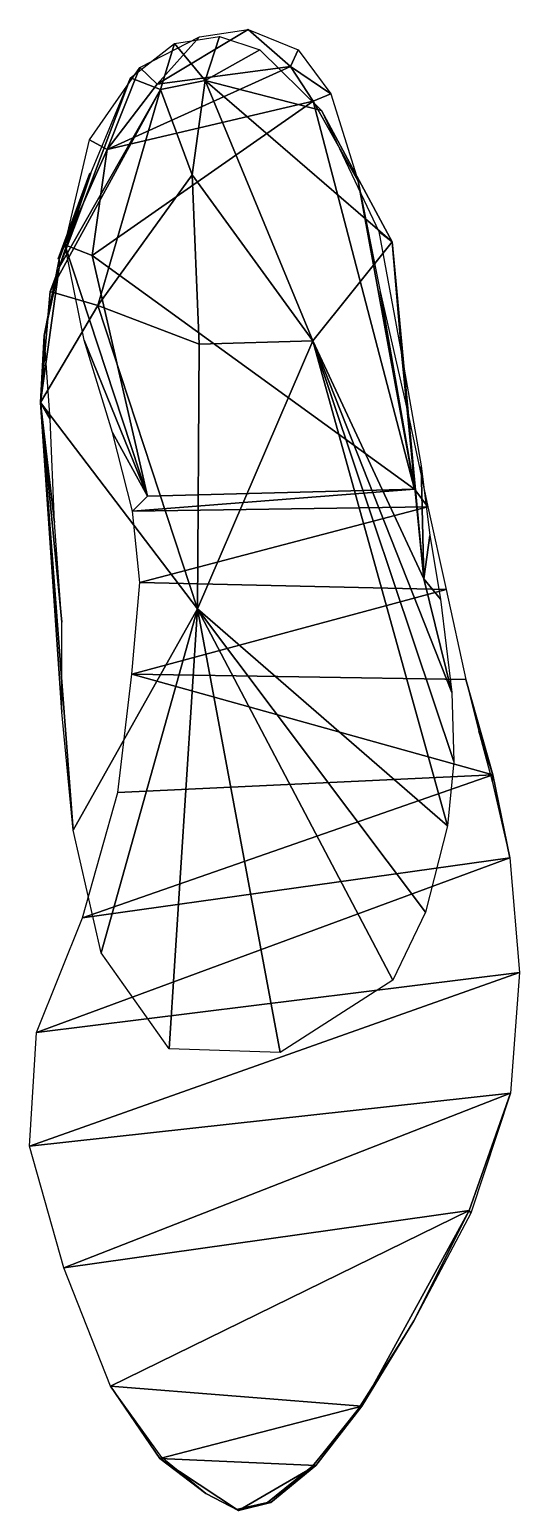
# Model space of a CAD drawing. Header units: metres. Extents: x 0.143 to 0.224, y 0.124 to 0.368.
import ezdxf

# ---------------------------------------------------------------- set-up
doc = ezdxf.new("R2010")
doc.units = ezdxf.units.M

msp = doc.modelspace()

# ---------------------------------------------------------------- linework, layer by layer
at = {"layer": 'COMPONENT40'}
for points in [[(0.179001547947307, 0.367727133373546, 0.00101452670693398), (0.164073716392894, 0.358741374925899, -0.00753639310896396), (0.171030268516918, 0.366567623237896, 0.0011594594180584)], [(0.185958354416271, 0.361640023092556, -0.00768132563084364), (0.164073716392894, 0.358741374925899, -0.00753639310896396), (0.179001547947307, 0.367727133373546, 0.00101452670693398)], [(0.187262647381206, 0.364393888429928, 0.000579730087518693), (0.185958354416271, 0.361640023092556, -0.00768132563084364), (0.179001547947307, 0.367727133373546, 0.00101452670693398)], [(0.171030268516918, 0.366567623237896, 0.0011594594180584), (0.164073716392894, 0.358741374925899, -0.00753639310896396), (0.161175068226238, 0.361495240263271, 0.00130439212918282)], [(0.185958354416271, 0.361640023092556, -0.00768132563084364), (0.187262647381206, 0.364393888429928, 0.000579730087518693), (0.192625086536785, 0.357147268013286)], [(0.155812616958995, 0.348016732792186, -0.00753639310896396), (0.152913968792339, 0.349610833648968, 0.000869594752788545), (0.161175068226238, 0.361495240263271, 0.00130439212918282)], [(0.185958354416271, 0.361640023092556, -0.00768132563084364), (0.189726438370128, 0.355987757877636, -0.00797118537575006), (0.155812616958995, 0.348016732792186, -0.00753639310896396)], [(0.185958354416271, 0.361640023092556, -0.00768132563084364), (0.155812616958995, 0.348016732792186, -0.00753639310896396), (0.164073716392894, 0.358741374925899, -0.00753639310896396)], [(0.155812616958995, 0.348016732792186, -0.00753639310896396), (0.161175068226238, 0.361495240263271, 0.00130439212918282), (0.164073716392894, 0.358741374925899, -0.00753639310896396)], [(0.189726438370128, 0.355987757877636, -0.00797118537575006), (0.185958354416271, 0.361640023092556, -0.00768132563084364), (0.192625086536785, 0.357147268013286)], [(0.189726438370128, 0.355987757877636, -0.00797118537575006), (0.153348819914241, 0.330624843792248, -0.00768132563084364), (0.155812616958995, 0.348016732792186, -0.00753639310896396)], [(0.189726438370128, 0.355987757877636, -0.00797118537575006), (0.206393420067211, 0.292218286415565, -0.0101451459053904), (0.153348819914241, 0.330624843792248, -0.00768132563084364)], [(0.189726438370128, 0.355987757877636, -0.00797118537575006), (0.192625086536785, 0.357147268013286), (0.197117847671886, 0.342799064354229, -0.000869593995809554)], [(0.206393420067211, 0.292218286415565, -0.0101451459053904), (0.189726438370128, 0.355987757877636, -0.00797118537575006), (0.197117847671886, 0.342799064354229, -0.000869593995809554)], [(0.155812616958995, 0.348016732792186, -0.00753639310896396), (0.148856064834972, 0.332363981823253, 0.000289864665269853), (0.152913968792339, 0.349610833648968, 0.000869594752788545)], [(0.153348819914241, 0.330624843792248, -0.00768132563084364), (0.148856064834972, 0.332363981823253, 0.000289864665269853), (0.155812616958995, 0.348016732792186, -0.00753639310896396)], [(0.206393420067211, 0.292218286415565, -0.0101451459053904), (0.197117847671886, 0.342799064354229, -0.000869593995809554), (0.200741148796459, 0.324682767657566, -0.0013043663918972)], [(0.162479355135341, 0.291058839960772, -0.00869583965837955), (0.152044526949306, 0.31671148519926, -0.000144931954145429), (0.148856064834972, 0.332363981823253, 0.000289864665269853)], [(0.162479355135341, 0.291058839960772, -0.00869583965837955), (0.148856064834972, 0.332363981823253, 0.000289864665269853), (0.153348819914241, 0.330624843792248, -0.00768132563084364)], [(0.153348819914241, 0.330624843792248, -0.00768132563084364), (0.206393420067211, 0.292218286415565, -0.0101451459053904), (0.162479355135341, 0.291058839960772, -0.00869583965837955)], [(0.206393420067211, 0.292218286415565, -0.0101451459053904), (0.200741148796459, 0.324682767657566, -0.0013043663918972), (0.205378934994121, 0.304247527901459, -0.00115943368077278)], [(0.162479355135341, 0.291058839960772, -0.00869583965837955), (0.156682313146968, 0.301493863163519, -0.000579729330539703), (0.152044526949306, 0.31671148519926, -0.000144931954145429)], [(0.206393420067211, 0.292218286415565, -0.0101451459053904), (0.205378934994121, 0.304247527901459, -0.00115943368077278), (0.208567403164287, 0.289319674016165, -0.00144929834604263)], [(0.162479355135341, 0.291058839960772, -0.00869583965837955), (0.160015558090587, 0.288595019638914, -0.00101450096964836), (0.156682313146968, 0.301493863163519, -0.000579729330539703)], [(0.208567403164287, 0.289319674016165, -0.00144929834604263), (0.160015558090587, 0.288595019638914, -0.00101450096964836), (0.206393420067211, 0.292218286415565, -0.0101451459053904)], [(0.206393420067211, 0.292218286415565, -0.0101451459053904), (0.160015558090587, 0.288595019638914, -0.00101450096964836), (0.162479355135341, 0.291058839960772, -0.00869583965837955)], [(0.208567403164287, 0.289319674016165, -0.00144929834604263), (0.161175068226238, 0.276855634586143, -0.0018840957224369), (0.160015558090587, 0.288595019638914, -0.00101450096964836)], [(0.208567403164287, 0.289319674016165, -0.00144929834604263), (0.211611088505168, 0.275696175925064, -0.00275368971824646), (0.161175068226238, 0.276855634586143, -0.0018840957224369)], [(0.161175068226238, 0.276855634586143, -0.0018840957224369), (0.211611088505168, 0.275696175925064, -0.00275368971824646), (0.159870775261303, 0.261782715896892, -0.00420298844277859)], [(0.211611088505168, 0.275696175925064, -0.00275368971824646), (0.214799544563671, 0.26091327405386, -0.00579721949994564), (0.159870775261303, 0.261782715896892, -0.00420298844277859)], [(0.159870775261303, 0.261782715896892, -0.00420298844277859), (0.219292293587108, 0.245260777429867, -0.0123191014200449), (0.157551754990001, 0.24236212926321, -0.00739146323651075)], [(0.159870775261303, 0.261782715896892, -0.00420298844277859), (0.214799544563671, 0.26091327405386, -0.00579721949994564), (0.219292293587108, 0.245260777429867, -0.0123191014200449)], [(0.219292293587108, 0.245260777429867, -0.0123191014200449), (0.214799544563671, 0.26091327405386, -0.00579721949994564), (0.216973527660747, 0.252362363700199, -0.00811611770838499)], [(0.219292293587108, 0.245260777429867, -0.0123191014200449), (0.216973527660747, 0.252362363700199, -0.00811611770838499), (0.219147268524547, 0.244246301440525, -0.00956542416829616)], [(0.219292293587108, 0.245260777429867, -0.0123191014200449), (0.151754458656688, 0.221782032493877, -0.00927556421048939), (0.157551754990001, 0.24236212926321, -0.00739146323651075)], [(0.219292293587108, 0.245260777429867, -0.0123191014200449), (0.222045916691204, 0.231637232784557, -0.0107248704575002), (0.151754458656688, 0.221782032493877, -0.00927556421048939)], [(0.219292293587108, 0.245260777429867, -0.0123191014200449), (0.219147268524547, 0.244246301440525, -0.00956542416829616), (0.222045916691204, 0.231637232784557, -0.0107248704575002)], [(0.222045916691204, 0.231637232784557, -0.0107248704575002), (0.223640271892925, 0.21279627404623, -0.0111596625350416), (0.14421827863731, 0.20294107375555, -0.0101451459053904)], [(0.222045916691204, 0.231637232784557, -0.0107248704575002), (0.14421827863731, 0.20294107375555, -0.0101451459053904), (0.151754458656688, 0.221782032493877, -0.00927556421048939)], [(0.223640271892925, 0.21279627404623, -0.0111596625350416), (0.222190941753765, 0.192940842346477, -0.0113045924074948), (0.143058768501659, 0.184244897846508, -0.00956542416829616)], [(0.223640271892925, 0.21279627404623, -0.0111596625350416), (0.143058768501659, 0.184244897846508, -0.00956542416829616), (0.14421827863731, 0.20294107375555, -0.0101451459053904)], [(0.222190941753765, 0.192940842346477, -0.0113045924074948), (0.148711033716579, 0.164244435028362, -0.00768132563084364), (0.143058768501659, 0.184244897846508, -0.00956542416829616)], [(0.222190941753765, 0.192940842346477, -0.0113045924074948), (0.215379172459026, 0.173665032486248, -0.013188695794344), (0.148711033716579, 0.164244435028362, -0.00768132563084364)], [(0.215379172459026, 0.173665032486248, -0.013188695794344), (0.222190941753765, 0.192940842346477, -0.0113045924074948), (0.215668992462535, 0.173230187420177, -0.00985528592392802)], [(0.215379172459026, 0.173665032486248, -0.013188695794344), (0.156392244854351, 0.144823842338848, -0.00608708454370499), (0.148711033716579, 0.164244435028362, -0.00768132563084364)], [(0.215379172459026, 0.173665032486248, -0.013188695794344), (0.197697729912181, 0.141490349106121, -0.0101451459053904), (0.156392244854351, 0.144823842338848, -0.00608708454370499)], [(0.215379172459026, 0.173665032486248, -0.013188695794344), (0.206248637237926, 0.155548744873333, -0.00869583965837956), (0.197697729912181, 0.141490349106121, -0.0101451459053904)], [(0.215379172459026, 0.173665032486248, -0.013188695794344), (0.215668992462535, 0.173230187420177, -0.00985528592392802), (0.206248637237926, 0.155548744873333, -0.00869583965837956)], [(0.197697729912181, 0.141490349106121, -0.0101451459053904), (0.206248637237926, 0.155548744873333, -0.00869583965837956), (0.197117847671886, 0.14105550404005, -0.00724653336405754)], [(0.156392244854351, 0.144823842338848, -0.00608708454370499), (0.197697729912181, 0.141490349106121, -0.0101451459053904), (0.164508561458965, 0.132939441780376, -0.00565228716731072)], [(0.156392244854351, 0.144823842338848, -0.00608708454370499), (0.164508561458965, 0.132939441780376, -0.00565228716731072), (0.164798375406642, 0.133084466842937, -0.00521751552820206)], [(0.197697729912181, 0.141490349106121, -0.0101451459053904), (0.190161295547863, 0.131779931644726, -0.00869583965837956), (0.164508561458965, 0.132939441780376, -0.00565228716731072)], [(0.197697729912181, 0.141490349106121, -0.0101451459053904), (0.189581413307567, 0.131635148815441, -0.00594215183258057), (0.190161295547863, 0.131779931644726, -0.00869583965837956)], [(0.197697729912181, 0.141490349106121, -0.0101451459053904), (0.197117847671886, 0.14105550404005, -0.00724653336405754), (0.189581413307567, 0.131635148815441, -0.00594215183258057)], [(0.172044995823284, 0.127142145447063, -0.00478271815180779), (0.164798375406642, 0.133084466842937, -0.00521751552820206), (0.164508561458965, 0.132939441780376, -0.00565228716731072)], [(0.164508561458965, 0.132939441780376, -0.00565228716731072), (0.190161295547863, 0.131779931644726, -0.00869583965837956), (0.177407447090526, 0.124388522342968, -0.00739146323651076)], [(0.177407447090526, 0.124388522342968, -0.00739146323651076), (0.172044995823284, 0.127142145447063, -0.00478271815180779), (0.164508561458965, 0.132939441780376, -0.00565228716731072)], [(0.190161295547863, 0.131779931644726, -0.00869583965837956), (0.182769631901165, 0.125692815307903, -0.00753639310896397), (0.177407447090526, 0.124388522342968, -0.00739146323651076)], [(0.190161295547863, 0.131779931644726, -0.00869583965837956), (0.182190004005809, 0.125692815307903, -0.00478271815180779), (0.182769631901165, 0.125692815307903, -0.00753639310896397)], [(0.190161295547863, 0.131779931644726, -0.00869583965837956), (0.189581413307567, 0.131635148815441, -0.00594215183258057), (0.182190004005809, 0.125692815307903, -0.00478271815180779)], [(0.177407447090526, 0.124388522342968, -0.00739146323651076), (0.177117372742076, 0.124533559517193, -0.00463778581917286), (0.172044995823284, 0.127142145447063, -0.00478271815180779)], [(0.182769631901165, 0.125692815307903, -0.00753639310896397), (0.177117372742076, 0.124533559517193, -0.00463778581917286), (0.177407447090526, 0.124388522342968, -0.00739146323651076)], [(0.182769631901165, 0.125692815307903, -0.00753639310896397), (0.182190004005809, 0.125692815307903, -0.00478271815180779), (0.177117372742076, 0.124533559517193, -0.00463778581917286)]]:
    msp.add_3dface(points, dxfattribs=at)
at = {"layer": 'sk'}
for points in [[(0.166888285389324, 0.365443418602276, 0.0451877676188946), (0.164569265118023, 0.357906984237957, 0.0638836952388287), (0.159641664972683, 0.359791153387356, 0.043883226364851)], [(0.171960662308116, 0.359356308321285, 0.0625794022738934), (0.164569265118023, 0.357906984237957, 0.0638836952388287), (0.166888285389324, 0.365443418602276, 0.0451877676188946)], [(0.174279682579418, 0.366602674392986, 0.0446078853785992), (0.171960662308116, 0.359356308321285, 0.0625794022738934), (0.166888285389324, 0.365443418602276, 0.0451877676188946)], [(0.180946426811596, 0.364428939585018, 0.0434483752429485), (0.171960662308116, 0.359356308321285, 0.0625794022738934), (0.174279682579418, 0.366602674392986, 0.0446078853785992)], [(0.191091689339061, 0.354428708175945, 0.0401151333272457), (0.171960662308116, 0.359356308321285, 0.0625794022738934), (0.180946426811596, 0.364428939585018, 0.0434483752429485)], [(0.147902295532604, 0.328630942968654, 0.0493907087504864), (0.164569265118023, 0.357906984237957, 0.0638836952388287), (0.146452971449276, 0.324717818812656, 0.063593881291151)], [(0.146452971449276, 0.324717818812656, 0.063593881291151), (0.164569265118023, 0.357906984237957, 0.0638836952388287), (0.154279219761272, 0.322398801569271, 0.0780868617236614)], [(0.153119709625621, 0.344138408474254, 0.0405499814212322), (0.159641664972683, 0.359791153387356, 0.043883226364851), (0.147902295532604, 0.328630942968654, 0.0493907087504864)], [(0.159641664972683, 0.359791153387356, 0.043883226364851), (0.164569265118023, 0.357906984237957, 0.0638836952388287), (0.147902295532604, 0.328630942968654, 0.0493907087504864)], [(0.164569265118023, 0.357906984237957, 0.0638836952388287), (0.16978667921104, 0.343848594526577, 0.076782574814558), (0.154279219761272, 0.322398801569271, 0.0780868617236614)], [(0.171960662308116, 0.359356308321285, 0.0625794022738934), (0.16978667921104, 0.343848594526577, 0.076782574814558), (0.164569265118023, 0.357906984237957, 0.0638836952388287)], [(0.171960662308116, 0.359356308321285, 0.0625794022738934), (0.189642371311565, 0.316601759580898, 0.0811305470645428), (0.16978667921104, 0.343848594526577, 0.076782574814558)], [(0.191091689339061, 0.354428708175945, 0.0401151333272457), (0.202686027660747, 0.33283388107233, 0.0547531539618969), (0.171960662308116, 0.359356308321285, 0.0625794022738934)], [(0.171960662308116, 0.359356308321285, 0.0625794022738934), (0.202686027660747, 0.33283388107233, 0.0547531539618969), (0.189642371311565, 0.316601759580898, 0.0811305470645428)], [(0.200512044563671, 0.334573019103336, 0.0364918231189251), (0.202686027660747, 0.33283388107233, 0.0547531539618969), (0.191091689339061, 0.354428708175945, 0.0401151333272457)], [(0.147757264414211, 0.330080267051983, 0.0377961160838604), (0.152974926796337, 0.344138408474254, 0.0402599131286144), (0.153119709625621, 0.344138408474254, 0.0405499814212322)], [(0.147757264414211, 0.330080267051983, 0.0377961160838604), (0.153119709625621, 0.344138408474254, 0.0405499814212322), (0.147902295532604, 0.329935232905674, 0.0380861813485622)], [(0.147902295532604, 0.329935232905674, 0.0380861813485622), (0.153119709625621, 0.344138408474254, 0.0405499814212322), (0.147902295532604, 0.328630942968654, 0.0493907087504864)], [(0.16978667921104, 0.343848594526577, 0.076782574814558), (0.170946189346691, 0.316021877340603, 0.086637775105238), (0.154279219761272, 0.322398801569271, 0.0780868617236614)], [(0.16978667921104, 0.343848594526577, 0.076782574814558), (0.189642371311565, 0.316601759580898, 0.0811305470645428), (0.170946189346691, 0.316021877340603, 0.086637775105238)], [(0.204280394974132, 0.314137882296371, 0.0351875331819057), (0.202686027660747, 0.33283388107233, 0.0547531539618969), (0.200512044563671, 0.334573019103336, 0.0364918231189251)], [(0.207903696098705, 0.277470416585731, 0.0393904712855816), (0.189642371311565, 0.316601759580898, 0.0811305470645428), (0.202686027660747, 0.33283388107233, 0.0547531539618969)], [(0.204280394974132, 0.314137882296371, 0.0351875331819057), (0.207903696098705, 0.277470416585731, 0.0393904712855816), (0.202686027660747, 0.33283388107233, 0.0547531539618969)], [(0.145438492432018, 0.317471201423931, 0.0360569780528545), (0.147902295532604, 0.328630942968654, 0.0493907087504864), (0.144858616247554, 0.306456540958214, 0.0663474922835827)], [(0.147902295532604, 0.328630942968654, 0.0493907087504864), (0.146452971449276, 0.324717818812656, 0.063593881291151), (0.144858616247554, 0.306456540958214, 0.0663474922835827)], [(0.145438492432018, 0.317471201423931, 0.0360569780528545), (0.147902295532604, 0.329935232905674, 0.0380861813485622), (0.147902295532604, 0.328630942968654, 0.0493907087504864)], [(0.146452971449276, 0.324717818812656, 0.063593881291151), (0.154279219761272, 0.322398801569271, 0.0780868617236614), (0.144858616247554, 0.306456540958214, 0.0663474922835827)], [(0.154279219761272, 0.322398801569271, 0.0780868617236614), (0.170656381454845, 0.272542766479778, 0.075912878626585), (0.144858616247554, 0.306456540958214, 0.0663474922835827)], [(0.154279219761272, 0.322398801569271, 0.0780868617236614), (0.170946189346691, 0.316021877340603, 0.086637775105238), (0.170656381454845, 0.272542766479778, 0.075912878626585)], [(0.146452971449276, 0.303702851239967, 0.0343178400218487), (0.145438492432018, 0.317471201423931, 0.0360569780528545), (0.144858616247554, 0.306456540958214, 0.0663474922835827)], [(0.189642371311565, 0.316601759580898, 0.0811305470645428), (0.170656381454845, 0.272542766479778, 0.075912878626585), (0.170946189346691, 0.316021877340603, 0.086637775105238)], [(0.189642371311565, 0.316601759580898, 0.0811305470645428), (0.211816574993511, 0.236889698032665, 0.027506067699194), (0.170656381454845, 0.272542766479778, 0.075912878626585)], [(0.211816574993511, 0.236889698032665, 0.027506067699194), (0.189642371311565, 0.316601759580898, 0.0811305470645428), (0.212831302299877, 0.247469814709949, 0.0277958816468716)], [(0.212541227951427, 0.258774339083957, 0.0293902398765087), (0.189642371311565, 0.316601759580898, 0.0811305470645428), (0.207903696098705, 0.277470416585731, 0.0393904712855816)], [(0.212831302299877, 0.247469814709949, 0.0277958816468716), (0.189642371311565, 0.316601759580898, 0.0811305470645428), (0.212541227951427, 0.258774339083957, 0.0293902398765087)], [(0.207468851032634, 0.296021535260606, 0.033158329886198), (0.207903696098705, 0.277470416585731, 0.0393904712855816), (0.204280394974132, 0.314137882296371, 0.0351875331819057)], [(0.148337140598674, 0.270368804578113, 0.0333033640325069), (0.147177630463024, 0.28674596324377, 0.0334483951508999), (0.144858616247554, 0.306456540958214, 0.0663474922835827)], [(0.150221061458965, 0.236165039018917, 0.0328685159385205), (0.144858616247554, 0.306456540958214, 0.0663474922835827), (0.170656381454845, 0.272542766479778, 0.075912878626585)], [(0.147177630463024, 0.28674596324377, 0.0334483951508999), (0.146452971449276, 0.303702851239967, 0.0343178400218487), (0.144858616247554, 0.306456540958214, 0.0663474922835827)], [(0.150221061458965, 0.236165039018917, 0.0328685159385205), (0.148337140598674, 0.255585876969623, 0.033158329886198), (0.144858616247554, 0.306456540958214, 0.0663474922835827)], [(0.148337140598674, 0.255585876969623, 0.033158329886198), (0.148337140598674, 0.270368804578113, 0.0333033640325069), (0.144858616247554, 0.306456540958214, 0.0663474922835827)], [(0.208918181171794, 0.284572002477574, 0.0321438538968563), (0.207903696098705, 0.277470416585731, 0.0393904712855816), (0.207468851032634, 0.296021535260606, 0.033158329886198)], [(0.2106573192028, 0.274136996022987, 0.0309843437612057), (0.207903696098705, 0.277470416585731, 0.0393904712855816), (0.208918181171794, 0.284572002477574, 0.0321438538968563)], [(0.212541227951427, 0.258774339083957, 0.0293902398765087), (0.207903696098705, 0.277470416585731, 0.0393904712855816), (0.2106573192028, 0.274136996022987, 0.0309843437612057)], [(0.154858847656627, 0.216019787315655, 0.0311293779075146), (0.150221061458965, 0.236165039018917, 0.0328685159385205), (0.170656381454845, 0.272542766479778, 0.075912878626585)], [(0.170656381454845, 0.272542766479778, 0.075912878626585), (0.166018589201351, 0.200222259573269, 0.0296800538241864), (0.154858847656627, 0.216019787315655, 0.0311293779075146)], [(0.170656381454845, 0.272542766479778, 0.075912878626585), (0.184279920044323, 0.199642631677913, 0.0272162537515164), (0.166018589201351, 0.200222259573269, 0.0296800538241864)], [(0.170656381454845, 0.272542766479778, 0.075912878626585), (0.211816574993511, 0.236889698032665, 0.027506067699194), (0.208193516102214, 0.222686525492, 0.0272162537515164)], [(0.170656381454845, 0.272542766479778, 0.075912878626585), (0.202831064834972, 0.211527038292217, 0.0267814056575299), (0.184279920044323, 0.199642631677913, 0.0272162537515164)], [(0.170656381454845, 0.272542766479778, 0.075912878626585), (0.208193516102214, 0.222686525492, 0.0272162537515164), (0.202831064834972, 0.211527038292217, 0.0267814056575299)]]:
    msp.add_3dface(points, dxfattribs=at)

doc.saveas('drawing.dxf')
